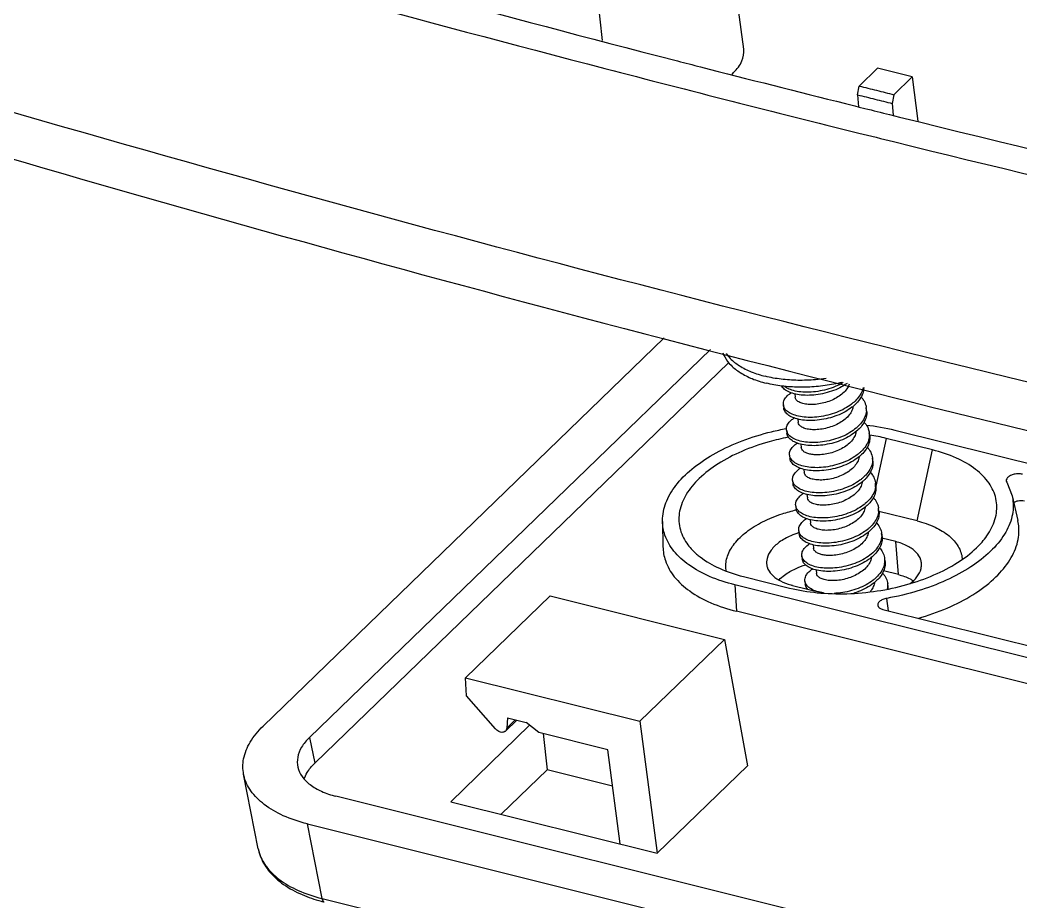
# Model space of a CAD drawing. Header units: millimetres. Extents: x 4625 to 5204, y 1432 to 1835.
# Drawn here: x 4843.42 to 4876.4, y 1474.83 to 1503.87 of the extents above; entities that cross this region are included whole.
import ezdxf

# ---------------------------------------------------------------- set-up
doc = ezdxf.new("R2010")
doc.units = ezdxf.units.MM

# ---------------------------------------------------------------- blocks, each defined once
blk = doc.blocks.new('*u21')
at = {"color": 7, "linetype": 'Continuous'}
for p, q in [((-30.493, 64.747), (-31.157, 69.761)), ((-35.664, 65.06), (-36.121, 69.155)), ((-33.64, 64.501), (-32.913, 64.313)), ((-32.079, 64.099), (-31.758, 64.017)), ((-25.594, 64.049), (-26.268, 63.397)), ((-24.325, 63.732), (-25.594, 64.049)), ((-24.998, 63.08), (-24.325, 63.732)), ((-24.325, 63.732), (-24.117, 62.113)), ((-26.325, 63.075), (-26.268, 63.397)), ((-26.325, 63.075), (-26.287, 62.634)), ((-24.998, 63.08), (-25.055, 62.758)), ((-26.43, 62.67), (-26.264, 62.628)), ((-25.055, 62.758), (-25.018, 62.329)), ((-26.264, 62.628), (-26.062, 62.578)), ((-25.153, 62.352), (-24.792, 62.263)), ((-33.405, 54.181), (-48.089, 39.977)), ((-46.396, 39.555), (-31.712, 53.759)), ((-46.202, 38.615), (-31.039, 53.282)), ((-28.628, 52.135), (-28.613, 52.006)), ((-29.042, 51.728), (-29.028, 51.613)), ((-25.994, 51.516), (-26.008, 51.631)), ((-28.516, 51.214), (-28.5, 51.085)), ((-28.93, 50.807), (-28.916, 50.692)), ((-25.882, 50.596), (-25.896, 50.711)), ((-24.966, 50.81), (-5.071, 45.85)), ((-28.403, 50.29), (-28.388, 50.165)), ((-25.282, 50.504), (-25.658, 48.755)), ((-23.589, 50.082), (-25.282, 50.504)), ((-28.817, 49.887), (-28.803, 49.772)), ((-24.148, 47.484), (-23.589, 50.082)), ((-25.769, 49.675), (-25.783, 49.79)), ((-28.291, 49.373), (-28.276, 49.245)), ((-28.705, 48.967), (-28.691, 48.852)), ((-25.657, 48.755), (-25.671, 48.87)), ((-20.881, 48.933), (-20.867, 48.897)), ((-20.867, 48.897), (-20.667, 48.399)), ((-28.179, 48.454), (-28.163, 48.324)), ((-20.668, 48.4), (-20.46, 47.494)), ((-28.593, 48.046), (-28.579, 47.931)), ((-25.545, 47.835), (-25.559, 47.95)), ((-24.148, 47.484), (-25.545, 47.832)), ((-33.468, 47.467), (-33.452, 46.538)), ((-28.067, 47.531), (-28.051, 47.404)), ((-28.481, 47.126), (-28.466, 47.011)), ((-25.432, 46.914), (-25.446, 47.029)), ((-27.954, 46.61), (-27.939, 46.484)), ((-24.931, 46.725), (-25.433, 46.851)), ((-24.827, 45.517), (-24.931, 46.725)), ((-28.368, 46.206), (-28.354, 46.091)), ((-25.32, 45.994), (-25.334, 46.109)), ((-30.506, 45.45), (-28.813, 45.028)), ((-27.842, 45.693), (-27.826, 45.563)), ((-24.827, 45.517), (-25.379, 45.655)), ((-10.926, 40.185), (-30.822, 45.145)), ((-30.822, 45.145), (-30.76, 44.176)), ((-28.714, 45.126), (-27.608, 44.85)), ((-28.256, 45.285), (-28.242, 45.17)), ((-25.208, 45.074), (-25.222, 45.189)), ((-40.68, 41.741), (-37.58, 44.741)), ((-37.58, 44.741), (-31.202, 43.15)), ((-25.199, 44.193), (-25.259, 44.649)), ((-10.912, 39.228), (-30.76, 44.176)), ((-25.4, 44.243), (-11.233, 40.711)), ((-34.302, 40.151), (-31.202, 43.15)), ((-31.202, 43.15), (-30.362, 38.523)), ((-40.68, 41.741), (-34.302, 40.151)), ((-40.638, 41.081), (-40.68, 41.741)), ((-39.585, 39.874), (-40.638, 41.081)), ((-38.334, 40.004), (-41.223, 37.209)), ((-38.806, 40.19), (-39.218, 39.792)), ((-39.139, 40.273), (-39.168, 39.904)), ((-39.168, 39.904), (-38.859, 40.204)), ((-39.139, 40.273), (-38.462, 40.105)), ((-37.997, 39.739), (-38.462, 40.105)), ((-34.302, 40.151), (-33.667, 35.326)), ((-35.475, 39.11), (-37.997, 39.739)), ((-37.839, 39.699), (-37.691, 38.377)), ((-46.396, 39.555), (-46.202, 38.615)), ((-35.022, 35.663), (-35.475, 39.11)), ((-33.667, 35.326), (-30.362, 38.523)), ((-48.265, 35.48), (-48.803, 38.213)), ((-37.691, 38.377), (-39.375, 36.749)), ((-35.301, 37.781), (-37.691, 38.377)), ((23.15, 20.313), (-45.425, 37.409)), ((-41.223, 37.209), (-33.667, 35.326)), ((-45.934, 33.669), (-46.47, 36.398)), ((-46.47, 36.398), (22.105, 19.302)), ((-45.934, 33.669), (22.396, 16.634))]:
    blk.add_line(p, q, dxfattribs=at)
for centre, radius, start, end in [((181.04, 897.621), 861.267, 254.040223, 255.432793), ((181.512, 897.13), 859.977, 254.223987, 255.511634), ((187.203, 921.288), 885.724, 255.43196, 256.052732), ((188.074, 922.379), 886.065, 255.634968, 255.990354), ((195.614, 953.251), 917.845, 256.105531, 257.604946), ((194.785, 952.211), 917.562, 256.140405, 257.529449), ((-26.624, 51.556), 0.621, 356.2649, 6.9281), ((-26.619, 51.556), 0.615, 355.6986, 356.2535), ((-28.623, 50.846), 0.308, 187.0897, 202.8261), ((-28.622, 50.846), 0.31, 202.8984, 206.9827), ((-27.403, 52.092), 1.586, 310.1108, 310.6966), ((-26.494, 50.637), 0.603, 356.3119, 7.0566), ((-26.895, 44.004), 6.697, 76.0629, 81.2618), ((-27.128, 41.617), 9.097, 100.8598, 101.125), ((-28.482, 49.939), 0.34, 208.0028, 210.4129), ((-26.292, 48.795), 0.625, 356.2726, 6.8518), ((-26.297, 48.796), 0.631, 352.9437, 356.2922), ((-28.296, 48.082), 0.299, 186.7638, 198.8968), ((-27.087, 49.358), 1.62, 309.2142, 310.0698), ((-26.167, 47.875), 0.613, 358.5102, 7.0077), ((-26.164, 47.875), 0.61, 356.438, 358.4839), ((-27.469, 43.98), 3.237, 107.7955, 108.2263), ((-28.015, 46.268), 0.361, 208.1113, 214.0329), ((-25.975, 46.036), 0.645, 350.2234, 356.2739), ((-25.953, 46.035), 0.623, 356.2332, 6.8267), ((-27.346, 44.797), 1.125, 123.8313, 124.4781), ((-28.123, 47.499), 2.445, 254.6261, 256.0081), ((-25.838, 45.114), 0.621, 356.2649, 6.9281), ((-25.857, 45.116), 0.64, 349.5042, 355.6563), ((-25.832, 45.114), 0.615, 355.6986, 356.2535), ((-25.825, 44.999), 0.621, 0.766, 6.9254), ((-46.491, 35.926), 1.841, 213.2929, 215.8929), ((-44.394, 39.394), 6.032, 254.8903, 256.0198)]:
    blk.add_arc(centre, radius, start, end, dxfattribs=at)
for points, start_tangent, end_tangent in [([(33.909, 41.144), (11.547, 45.477), (-12.543, 50.765), (-36.496, 56.701), (-60.715, 63.444), (-84.051, 70.705)], (-0.983867, 0.178903), (-0.950152, 0.311788)), ([(-82.626, 68.581), (-59.808, 61.474), (-36.36, 54.918), (-12.318, 48.924), (12.281, 43.501), (35.994, 38.909)], (0.950152, -0.311788), (0.984013, -0.178095)), ([(-30.933, 63.83), (-30.865, 63.892), (-30.558, 64.317), (-30.493, 64.748)], (0.751321, 0.659937), (-0.130098, 0.991501)), ([(-32.913, 64.313), (-32.079, 64.099)], (0.968396, -0.249417), (0.96864, -0.248469)), ([(-26.325, 63.075), (-25.69, 62.916), (-25.055, 62.758)], (0.970122, -0.242619), (0.970477, -0.241192)), ([(-26.268, 63.397), (-25.633, 63.239), (-24.998, 63.08)], (0.970122, -0.242619), (0.970477, -0.241192)), ([(-26.062, 62.578), (-25.153, 62.352)], (0.970356, -0.241679), (0.970609, -0.240661)), ([(-26.282, 61.677), (-25.011, 61.363)], (0.970514, -0.241046), (0.970865, -0.239628)), ([(-31.263, 53.639), (-31.191, 53.483), (-30.959, 53.177), (-30.62, 52.91), (-30.186, 52.689), (-29.673, 52.523)], (0.343417, -0.939183), (0.9703, -0.241905)), ([(-31.142, 53.607), (-30.989, 53.428), (-30.65, 53.161), (-30.217, 52.94), (-29.703, 52.774)], (0.583999, -0.811755), (0.9703, -0.241905)), ([(-27.478, 52.697), (-27.87, 52.65), (-28.51, 52.627), (-29.128, 52.669), (-29.703, 52.774)], (-0.989121, -0.147101), (-0.9703, 0.241905)), ([(-26.898, 52.552), (-27.199, 52.487), (-27.839, 52.399), (-28.479, 52.376), (-29.097, 52.418), (-29.673, 52.523)], (-0.972426, -0.23321), (-0.9703, 0.241905)), ([(-26.711, 52.513), (-26.979, 52.354), (-27.282, 52.228), (-27.605, 52.139), (-27.931, 52.089), (-28.245, 52.079), (-28.53, 52.108), (-28.773, 52.174), (-28.962, 52.271), (-29.086, 52.393), (-29.1, 52.415)], (-0.818891, -0.573949), (-0.499591, 0.866261)), ([(-26.855, 52.544), (-26.993, 52.469), (-27.296, 52.343), (-27.619, 52.254), (-27.945, 52.204), (-28.259, 52.194), (-28.544, 52.223), (-28.787, 52.289), (-28.976, 52.386), (-29.004, 52.407)], (-0.861374, -0.507972), (-0.785523, 0.618833)), ([(-26.629, 52.492), (-26.694, 52.355), (-26.822, 52.195), (-26.995, 52.052), (-27.205, 51.93), (-27.437, 51.837), (-27.682, 51.774), (-27.922, 51.743), (-28.141, 51.746)], (-0.318429, -0.947947), (-0.996436, 0.084348)), ([(-29.042, 51.728), (-29.036, 51.833), (-28.965, 51.983), (-28.824, 52.126), (-28.758, 52.174)], (-0.115547, 0.993302), (0.830669, 0.556767)), ([(-26.126, 52.367), (-26.199, 52.155), (-26.341, 51.948), (-26.494, 51.799)], (-0.172904, -0.984939), (-0.765282, -0.643695)), ([(-26.102, 52.362), (-26.111, 52.254), (-26.185, 52.04), (-26.327, 51.833), (-26.428, 51.729)], (-0.000221, -1), (-0.735464, -0.677564)), ([(-29.009, 51.623), (-29.034, 51.686), (-29.042, 51.728)], (-0.465725, 0.884929), (-0.115547, 0.993302)), ([(-26.428, 51.729), (-26.531, 51.643), (-26.786, 51.476), (-27.081, 51.34), (-27.399, 51.24), (-27.726, 51.178), (-28.045, 51.157), (-28.34, 51.176), (-28.596, 51.232), (-28.802, 51.32), (-28.945, 51.436), (-29.02, 51.571), (-29.028, 51.613)], (-0.735464, -0.677564), (-0.115547, 0.993302)), ([(-26.494, 51.799), (-26.545, 51.758), (-26.8, 51.591), (-27.095, 51.455), (-27.413, 51.355), (-27.74, 51.293), (-28.059, 51.272), (-28.354, 51.291), (-28.61, 51.347), (-28.816, 51.435), (-28.959, 51.551)], (-0.765282, -0.643695), (-0.653326, 0.757076)), ([(-28.141, 51.746), (-28.332, 51.778), (-28.482, 51.839), (-28.577, 51.92), (-28.613, 52.006)], (-0.996436, 0.084348), (-0.127912, 0.991786)), ([(-26.198, 52.018), (-26.119, 51.919), (-26.026, 51.721), (-26.008, 51.631)], (0.680181, -0.733044), (0.120612, -0.9927)), ([(-28.959, 51.551), (-29.009, 51.623)], (-0.653326, 0.757076), (-0.465725, 0.884929)), ([(-26.493, 51.67), (-26.504, 51.615), (-26.576, 51.444), (-26.701, 51.284), (-26.874, 51.138), (-27.083, 51.015), (-27.313, 50.921), (-27.559, 50.855), (-27.805, 50.823), (-28.028, 50.825)], (-0.136547, -0.990634), (-0.996436, 0.084348)), ([(-26.005, 51.51), (-26.058, 51.295), (-26.181, 51.086), (-26.368, 50.89)], (-0.075004, -0.997183), (-0.758165, -0.652063)), ([(-25.994, 51.516), (-25.991, 51.395), (-26.044, 51.18), (-26.167, 50.971), (-26.312, 50.812)], (0.120612, -0.9927), (-0.733255, -0.679954)), ([(-28.929, 50.808), (-28.931, 50.87), (-28.88, 51.02), (-28.759, 51.166), (-28.643, 51.255)], (-0.123515, 0.992343), (0.832562, 0.553932)), ([(-28.028, 50.825), (-28.217, 50.857), (-28.366, 50.916), (-28.462, 50.997), (-28.5, 51.085)], (-0.996436, 0.084348), (-0.125296, 0.992119)), ([(-26.089, 51.101), (-26.046, 51.051), (-25.933, 50.858), (-25.896, 50.711)], (0.683719, -0.729745), (0.122484, -0.99247)), ([(-26.011, 50.993), (-24.966, 50.81)], (0.994134, -0.108151), (0.9703, -0.241905)), ([(-33.468, 47.467), (-33.466, 47.58), (-33.312, 48.223), (-32.921, 48.854), (-32.311, 49.445), (-31.509, 49.973), (-30.549, 50.414), (-29.474, 50.748), (-28.941, 50.864)], (-0.020129, 0.999797), (0.982373, 0.186931)), ([(-26.312, 50.812), (-26.354, 50.775), (-26.596, 50.601), (-26.881, 50.455), (-27.194, 50.344), (-27.52, 50.272), (-27.843, 50.239), (-28.147, 50.246), (-28.416, 50.292), (-28.637, 50.372), (-28.799, 50.48), (-28.894, 50.611), (-28.915, 50.692)], (-0.733255, -0.679954), (-0.123515, 0.992343)), ([(-26.381, 50.879), (-26.61, 50.716), (-26.895, 50.57), (-27.208, 50.459), (-27.534, 50.387), (-27.857, 50.354), (-28.161, 50.361), (-28.43, 50.407), (-28.651, 50.487), (-28.813, 50.595), (-28.898, 50.706)], (-0.764792, -0.644277), (-0.45339, 0.891312)), ([(-26.381, 50.75), (-26.39, 50.7), (-26.46, 50.53), (-26.583, 50.37), (-26.757, 50.221), (-26.971, 50.095), (-27.204, 49.999), (-27.449, 49.935), (-27.693, 49.903), (-27.916, 49.905)], (-0.135767, -0.990741), (-0.996436, 0.084348)), ([(-25.892, 50.598), (-25.923, 50.436), (-26.027, 50.224), (-26.197, 50.023), (-26.269, 49.959)], (-0.063386, -0.997989), (-0.764758, -0.644318)), ([(-25.882, 50.596), (-25.877, 50.535), (-25.909, 50.321), (-26.013, 50.109), (-26.183, 49.908), (-26.209, 49.884)], (0.122484, -0.99247), (-0.738547, -0.674202)), ([(-28.883, 50.543), (-29.566, 50.38), (-30.566, 50.028), (-31.433, 49.572), (-32.122, 49.037), (-32.598, 48.45), (-32.84, 47.839), (-32.834, 47.234), (-32.582, 46.668), (-32.22, 46.269)], (-0.981208, -0.192951), (0.754141, -0.656712)), ([(-28.688, 50.205), (-28.531, 50.335)], (0.686619, 0.727017), (0.832344, 0.554259)), ([(-28.817, 49.887), (-28.819, 49.908), (-28.79, 50.057), (-28.688, 50.205)], (-0.126451, 0.991973), (0.686619, 0.727017)), ([(-28.782, 49.779), (-28.817, 49.887)], (-0.469499, 0.882933), (-0.126451, 0.991973)), ([(-26.209, 49.884), (-26.41, 49.727), (-26.684, 49.573), (-26.991, 49.452), (-27.315, 49.368), (-27.64, 49.324), (-27.95, 49.32), (-28.231, 49.355), (-28.467, 49.425), (-28.647, 49.526), (-28.761, 49.651), (-28.803, 49.772)], (-0.738547, -0.674202), (-0.126451, 0.991973)), ([(-26.269, 49.959), (-26.424, 49.842), (-26.698, 49.688), (-27.005, 49.567), (-27.329, 49.483), (-27.654, 49.439), (-27.965, 49.435), (-28.245, 49.47), (-28.481, 49.54), (-28.661, 49.641), (-28.775, 49.767)], (-0.764758, -0.644318), (-0.506216, 0.862407)), ([(-27.916, 49.905), (-28.079, 49.93), (-28.212, 49.975), (-28.311, 50.035), (-28.37, 50.108), (-28.388, 50.165)], (-0.996436, 0.084348), (-0.127756, 0.991806)), ([(-25.977, 50.182), (-25.846, 49.995), (-25.783, 49.79)], (0.684828, -0.728705), (0.121137, -0.992636)), ([(-21.59, 46.938), (-21.497, 47.083), (-21.256, 47.694), (-21.261, 48.298), (-21.513, 48.864), (-22.004, 49.369), (-22.708, 49.783), (-23.589, 50.082)], (0.572592, 0.819841), (-0.9703, 0.241905)), ([(-26.268, 49.834), (-26.278, 49.777), (-26.351, 49.604), (-26.476, 49.443), (-26.652, 49.295), (-26.867, 49.17), (-27.101, 49.076), (-27.343, 49.013), (-27.583, 48.983), (-27.804, 48.985)], (-0.127944, -0.991781), (-0.996436, 0.084348)), ([(-25.78, 49.676), (-25.794, 49.577), (-25.878, 49.364), (-26.029, 49.159), (-26.157, 49.038)], (-0.065221, -0.997871), (-0.765151, -0.643851)), ([(-25.769, 49.675), (-25.78, 49.462), (-25.864, 49.248), (-26.015, 49.044), (-26.093, 48.967)], (0.121137, -0.992636), (-0.736396, -0.676551)), ([(-25.783, 49.79), (-25.78, 49.676)], (0.121137, -0.992636), (-0.065221, -0.997871)), ([(-28.705, 48.967), (-28.693, 49.094), (-28.612, 49.243), (-28.462, 49.384), (-28.42, 49.414)], (-0.115961, 0.993254), (0.831539, 0.555467)), ([(-27.804, 48.985), (-27.994, 49.017), (-28.143, 49.076), (-28.237, 49.156), (-28.276, 49.245)], (-0.996436, 0.084348), (-0.125904, 0.992042)), ([(-25.858, 49.254), (-25.764, 49.13), (-25.681, 48.93), (-25.671, 48.87)], (0.677287, -0.735719), (0.119821, -0.992795)), ([(-20.283, 49.192), (-20.432, 49.209), (-20.59, 49.191), (-20.731, 49.141), (-20.834, 49.068), (-20.882, 48.982), (-20.881, 48.933)], (-0.9703, 0.241905), (0.205033, -0.978755)), ([(-28.671, 48.861), (-28.702, 48.946), (-28.705, 48.967)], (-0.469231, 0.883075), (-0.115961, 0.993254)), ([(-26.093, 48.967), (-26.227, 48.856), (-26.489, 48.694), (-26.788, 48.563), (-27.109, 48.468), (-27.435, 48.412), (-27.752, 48.396), (-28.042, 48.421), (-28.292, 48.481), (-28.489, 48.574), (-28.623, 48.693), (-28.688, 48.831), (-28.691, 48.852)], (-0.736396, -0.676551), (-0.115961, 0.993254)), ([(-28.637, 48.808), (-28.671, 48.861)], (-0.608468, 0.793579), (-0.469231, 0.883075)), ([(-26.157, 49.038), (-26.241, 48.971), (-26.503, 48.809), (-26.802, 48.678), (-27.123, 48.583), (-27.45, 48.527), (-27.766, 48.512), (-28.056, 48.536), (-28.306, 48.596), (-28.503, 48.689), (-28.637, 48.808)], (-0.765151, -0.643851), (-0.608468, 0.793579)), ([(-26.156, 48.912), (-26.169, 48.847), (-26.244, 48.674), (-26.372, 48.514), (-26.545, 48.371), (-26.757, 48.249), (-26.989, 48.155), (-27.234, 48.092), (-27.472, 48.062), (-27.691, 48.064)], (-0.132632, -0.991165), (-0.996436, 0.084348)), ([(-25.657, 48.755), (-25.657, 48.603), (-25.72, 48.389), (-25.853, 48.181), (-25.977, 48.05)], (0.119821, -0.992795), (-0.734435, -0.678679)), ([(-28.592, 48.047), (-28.591, 48.131), (-28.53, 48.28), (-28.399, 48.425), (-28.309, 48.493)], (-0.118845, 0.992913), (0.830955, 0.55634)), ([(-25.671, 48.718), (-25.734, 48.504), (-25.867, 48.296), (-26.044, 48.118)], (-0.122855, -0.992425), (-0.765235, -0.643751)), ([(-20.667, 48.399), (-20.646, 48.285), (-20.673, 47.641), (-20.948, 46.994), (-21.457, 46.373), (-22.178, 45.804), (-23.08, 45.313), (-24.122, 44.922), (-25.259, 44.649)], (0.224036, -0.974581), (-0.984264, -0.176706)), ([(-25.977, 48.05), (-26.049, 47.987), (-26.298, 47.817), (-26.588, 47.676), (-26.904, 47.571), (-27.23, 47.503), (-27.551, 47.476), (-27.85, 47.489), (-28.113, 47.54), (-28.327, 47.625), (-28.479, 47.737), (-28.564, 47.87), (-28.578, 47.931)], (-0.734435, -0.678679), (-0.118845, 0.992913)), ([(-26.063, 48.102), (-26.312, 47.932), (-26.602, 47.791), (-26.918, 47.686), (-27.244, 47.618), (-27.565, 47.592), (-27.865, 47.605), (-28.127, 47.655), (-28.341, 47.74), (-28.494, 47.852), (-28.561, 47.944)], (-0.774763, -0.632252), (-0.459989, 0.887925)), ([(-27.691, 48.064), (-27.883, 48.097), (-28.033, 48.158), (-28.128, 48.239), (-28.163, 48.324)], (-0.996436, 0.084348), (-0.128165, 0.991753)), ([(-25.75, 48.338), (-25.688, 48.264), (-25.585, 48.069), (-25.559, 47.95)], (0.68233, -0.731045), (0.121703, -0.992567)), ([(-20.612, 48.152), (-20.56, 48.185), (-20.453, 48.222), (-20.334, 48.236), (-20.221, 48.223)], (0.788266, 0.615334), (0.9703, -0.241905)), ([(-31.135, 45.657), (-31.146, 45.737), (-31.089, 46.196), (-30.835, 46.652), (-30.398, 47.077), (-29.804, 47.448), (-29.085, 47.744), (-28.568, 47.888)], (-0.179025, 0.983845), (0.974245, 0.225493)), ([(-28.561, 47.944), (-28.578, 47.985)], (-0.459989, 0.887925), (-0.325165, 0.945657)), ([(-25.545, 47.835), (-25.54, 47.744), (-25.583, 47.529), (-25.696, 47.319), (-25.875, 47.12), (-26.11, 46.943), (-26.389, 46.793), (-26.699, 46.677), (-27.024, 46.598), (-27.349, 46.56), (-27.656, 46.561), (-27.93, 46.602), (-28.159, 46.677), (-28.33, 46.782), (-28.435, 46.91), (-28.466, 47.011)], (0.121703, -0.992567), (-0.126773, 0.991932)), ([(-26.044, 47.985), (-26.055, 47.933), (-26.127, 47.762), (-26.253, 47.601), (-26.426, 47.456), (-26.633, 47.334), (-26.864, 47.239), (-27.11, 47.174), (-27.356, 47.142), (-27.579, 47.144)], (-0.144788, -0.989463), (-0.996436, 0.084348)), ([(-25.555, 47.837), (-25.597, 47.644), (-25.71, 47.434), (-25.889, 47.235), (-25.931, 47.198)], (-0.062057, -0.998073), (-0.764682, -0.644408)), ([(-30.822, 45.145), (-31.745, 45.453), (-32.499, 45.872), (-33.051, 46.382), (-33.377, 46.957), (-33.468, 47.467)], (-0.9703, 0.241905), (-0.020129, 0.999797)), ([(-28.48, 47.126), (-28.483, 47.168), (-28.443, 47.317), (-28.331, 47.464), (-28.193, 47.574)], (-0.126773, 0.991932), (0.833084, 0.553147)), ([(-27.579, 47.144), (-27.769, 47.176), (-27.918, 47.236), (-28.014, 47.316), (-28.051, 47.404)], (-0.996436, 0.084348), (-0.126038, 0.992025)), ([(-25.64, 47.42), (-25.618, 47.396), (-25.495, 47.206), (-25.446, 47.029)], (0.684517, -0.728997), (0.122413, -0.992479)), ([(-24.148, 47.484), (-23.491, 47.255), (-22.979, 46.937), (-22.642, 46.548), (-22.499, 46.114), (-22.497, 46.084)], (0.9703, -0.241905), (0.066127, -0.997811)), ([(-24.113, 43.915), (-23.974, 43.957), (-22.914, 44.354), (-21.997, 44.854), (-21.264, 45.432), (-20.746, 46.064), (-20.466, 46.722), (-20.438, 47.377), (-20.46, 47.494)], (0.960804, 0.277229), (-0.224036, 0.974581)), ([(-28.481, 47.054), (-28.77, 46.943), (-29.192, 46.702), (-29.49, 46.415), (-29.642, 46.106), (-29.649, 45.859)], (-0.949827, -0.312777), (0.175739, -0.984437)), ([(-28.813, 45.028), (-27.806, 44.857), (-26.717, 44.821), (-25.605, 44.921), (-24.529, 45.152), (-23.529, 45.505), (-22.662, 45.961), (-21.973, 46.496), (-21.59, 46.938)], (0.9703, -0.241905), (0.572592, 0.819841)), ([(-28.449, 47.025), (-28.48, 47.126)], (-0.449288, 0.893387), (-0.126773, 0.991932)), ([(-25.931, 47.198), (-26.124, 47.058), (-26.403, 46.908), (-26.713, 46.792), (-27.038, 46.713), (-27.363, 46.675), (-27.67, 46.676), (-27.944, 46.717), (-28.173, 46.792), (-28.344, 46.897), (-28.449, 47.025)], (-0.764682, -0.644408), (-0.449288, 0.893387)), ([(-25.443, 46.916), (-25.465, 46.785), (-25.559, 46.573), (-25.719, 46.37), (-25.939, 46.186), (-26.207, 46.027), (-26.51, 45.901), (-26.833, 45.811), (-27.159, 45.761), (-27.472, 45.752), (-27.758, 45.781), (-28.001, 45.847)], (-0.064496, -0.997918), (-0.935228, 0.354045)), ([(-25.931, 47.072), (-25.941, 47.019), (-26.01, 46.85), (-26.132, 46.689), (-26.306, 46.541), (-26.519, 46.414), (-26.752, 46.319), (-26.998, 46.254), (-27.244, 46.222), (-27.467, 46.224)], (-0.130259, -0.99148), (-0.996436, 0.084348)), ([(-25.432, 46.914), (-25.429, 46.884), (-25.451, 46.67), (-25.544, 46.458), (-25.705, 46.255), (-25.758, 46.204)], (0.122413, -0.992479), (-0.737425, -0.675429)), ([(-25.446, 47.029), (-25.444, 46.999), (-25.443, 46.916)], (0.122413, -0.992479), (-0.064496, -0.997918)), ([(-28.368, 46.206), (-28.349, 46.354), (-28.258, 46.503), (-28.098, 46.642), (-28.083, 46.653)], (-0.121129, 0.992637), (0.831729, 0.555181)), ([(-23.989, 45.921), (-24.011, 46.052), (-24.178, 46.332), (-24.494, 46.564), (-24.931, 46.725)], (-0.056569, 0.998399), (-0.9703, 0.241905)), ([(-33.451, 46.538), (-33.363, 46.031), (-33.035, 45.443), (-32.473, 44.92), (-31.703, 44.491), (-30.76, 44.176)], (0.020033, -0.999799), (0.9703, -0.241905)), ([(-32.22, 46.269), (-32.091, 46.164), (-31.387, 45.75), (-30.506, 45.45)], (0.754141, -0.656712), (0.9703, -0.241905)), ([(-28.333, 46.098), (-28.368, 46.206)], (-0.470792, 0.882244), (-0.121129, 0.992637)), ([(-25.758, 46.204), (-25.925, 46.07), (-26.193, 45.912), (-26.496, 45.786), (-26.819, 45.696), (-27.145, 45.646), (-27.458, 45.637), (-27.744, 45.666), (-27.987, 45.732)], (-0.737425, -0.675429), (-0.935228, 0.354045)), ([(-27.688, 46.265), (-27.824, 46.326), (-27.91, 46.407), (-27.939, 46.484)], (-0.953806, 0.300424), (-0.13198, 0.991252)), ([(-27.467, 46.224), (-27.546, 46.233), (-27.62, 46.247), (-27.688, 46.265)], (-0.996436, 0.084348), (-0.953806, 0.300424)), ([(-25.525, 46.497), (-25.411, 46.342), (-25.339, 46.139), (-25.334, 46.109)], (0.681652, -0.731677), (0.119878, -0.992789)), ([(-29.649, 45.859), (-29.635, 45.799), (-29.468, 45.519), (-29.152, 45.287), (-28.771, 45.141)], (0.175739, -0.984437), (0.964183, -0.265238)), ([(-29.203, 45.326), (-29.003, 45.502), (-28.599, 45.736), (-28.219, 45.877)], (0.683196, 0.730235), (0.958641, 0.284617)), ([(-27.987, 45.732), (-28.175, 45.829), (-28.3, 45.951), (-28.354, 46.091)], (-0.935228, 0.354045), (-0.121129, 0.992637)), ([(-28.001, 45.847), (-28.189, 45.944), (-28.314, 46.066)], (-0.935228, 0.354045), (-0.559359, 0.828926)), ([(-25.819, 46.153), (-25.829, 46.096), (-25.901, 45.924), (-26.025, 45.763), (-26.201, 45.615), (-26.416, 45.49), (-26.65, 45.395), (-26.892, 45.332), (-27.133, 45.301), (-27.354, 45.303)], (-0.127293, -0.991865), (-0.996436, 0.084348)), ([(-25.339, 45.926), (-25.412, 45.712), (-25.555, 45.506), (-25.707, 45.357)], (-0.169708, -0.985494), (-0.765282, -0.643695)), ([(-25.32, 45.994), (-25.325, 45.811), (-25.398, 45.597), (-25.541, 45.391), (-25.642, 45.287)], (0.119878, -0.992789), (-0.73543, -0.6776)), ([(-24.401, 45.19), (-24.155, 45.436), (-24.003, 45.745), (-23.989, 45.921)], (0.784976, 0.619526), (-0.056569, 0.998399)), ([(-28.256, 45.286), (-28.25, 45.391), (-28.179, 45.54), (-28.038, 45.683), (-27.982, 45.724)], (-0.115547, 0.993302), (0.824331, 0.566108)), ([(-27.354, 45.303), (-27.545, 45.336), (-27.692, 45.394), (-27.788, 45.473), (-27.826, 45.563)], (-0.996436, 0.084348), (-0.125015, 0.992155)), ([(-25.411, 45.575), (-25.332, 45.476), (-25.24, 45.278), (-25.222, 45.189)], (0.680181, -0.733044), (0.120612, -0.9927)), ([(-24.827, 45.517), (-24.407, 45.362), (-24.3, 45.301)], (0.9703, -0.241905), (0.843924, -0.536463)), ([(-28.223, 45.181), (-28.248, 45.244), (-28.256, 45.286)], (-0.465725, 0.884929), (-0.115547, 0.993302)), ([(-28.149, 44.983), (-28.159, 44.994), (-28.234, 45.129), (-28.242, 45.17)], (-0.677935, 0.735122), (-0.115547, 0.993302)), ([(-28.173, 45.109), (-28.223, 45.181)], (-0.653326, 0.757076), (-0.465725, 0.884929)), ([(-27.569, 44.849), (-27.824, 44.904), (-28.029, 44.993), (-28.173, 45.109)], (-0.99083, 0.135118), (-0.653326, 0.757076)), ([(-25.707, 45.357), (-25.759, 45.316), (-26.014, 45.149), (-26.308, 45.013), (-26.627, 44.913), (-26.954, 44.851), (-27.182, 44.832)], (-0.765282, -0.643695), (-0.999197, -0.040064)), ([(-25.642, 45.287), (-25.745, 45.2), (-26, 45.034), (-26.294, 44.898), (-26.467, 44.838)], (-0.73543, -0.6776), (-0.955528, -0.294899)), ([(-25.707, 45.227), (-25.719, 45.167), (-25.794, 44.994), (-25.867, 44.894)], (-0.137939, -0.990441), (-0.644265, -0.764803)), ([(-25.259, 44.649), (-25.407, 44.605), (-25.52, 44.535), (-25.58, 44.451), (-25.583, 44.383)], (-0.984264, -0.176706), (0.199998, -0.979796)), ([(-25.583, 44.383), (-25.578, 44.365), (-25.515, 44.292), (-25.4, 44.243)], (0.199998, -0.979796), (0.9703, -0.241905)), ([(-48.802, 38.213), (-48.803, 38.774), (-48.565, 39.386), (-48.088, 39.978)], (-0.190968, 0.981596), (0.718749, 0.695269)), ([(-39.398, 39.755), (-39.464, 39.78), (-39.528, 39.821), (-39.585, 39.874)], (-0.9703, 0.241905), (-0.657778, 0.753211)), ([(-39.218, 39.792), (-39.24, 39.774), (-39.312, 39.748), (-39.398, 39.755)], (-0.717908, -0.696138), (-0.9703, 0.241905)), ([(-39.168, 39.904), (-39.19, 39.827), (-39.218, 39.792)], (-0.079777, -0.996813), (-0.717908, -0.696138)), ([(-46.395, 39.556), (-46.682, 39.201), (-46.824, 38.834), (-46.818, 38.471)], (-0.719197, -0.694807), (0.222132, -0.975017)), ([(-46.585, 38.041), (-46.479, 38.272), (-46.202, 38.615)], (0.312879, 0.949793), (0.719211, 0.694791)), ([(-46.47, 36.398), (-47.35, 36.698), (-48.05, 37.108), (-48.538, 37.607), (-48.794, 38.172), (-48.802, 38.213)], (-0.9703, 0.241905), (-0.190968, 0.981596)), ([(-46.818, 38.471), (-46.666, 38.134), (-46.372, 37.835), (-45.953, 37.589), (-45.424, 37.409)], (0.222132, -0.975017), (0.970408, -0.241472)), ([(-48.265, 35.481), (-48.17, 35.162), (-47.852, 34.645), (-47.342, 34.184), (-46.662, 33.81), (-45.966, 33.57)], (0.193046, -0.98119), (0.965409, -0.260738)), ([(-48.265, 35.48), (-48.257, 35.439), (-48.03, 34.916)], (0.190685, -0.981651), (0.548808, -0.835949)), ([(-47.982, 34.847), (-47.51, 34.373), (-46.81, 33.965), (-45.934, 33.669)], (0.586188, -0.810175), (0.970877, -0.239578)), ([(-45.934, 33.669), (-45.909, 33.591), (-45.867, 33.546), (-45.851, 33.541)], (0.151588, -0.988444), (0.975331, -0.220748))]:
    blk.add_spline(points, degree=3, dxfattribs=dict(at, start_tangent=start_tangent, end_tangent=end_tangent))

msp = doc.modelspace()

# ---------------------------------------------------------------- block references
at = {"xscale": 0.9, "yscale": 0.9, "zscale": 0.9}
msp.add_blockref('*u21', (4894.712, 1444.641), dxfattribs=at)

doc.saveas('drawing.dxf')
